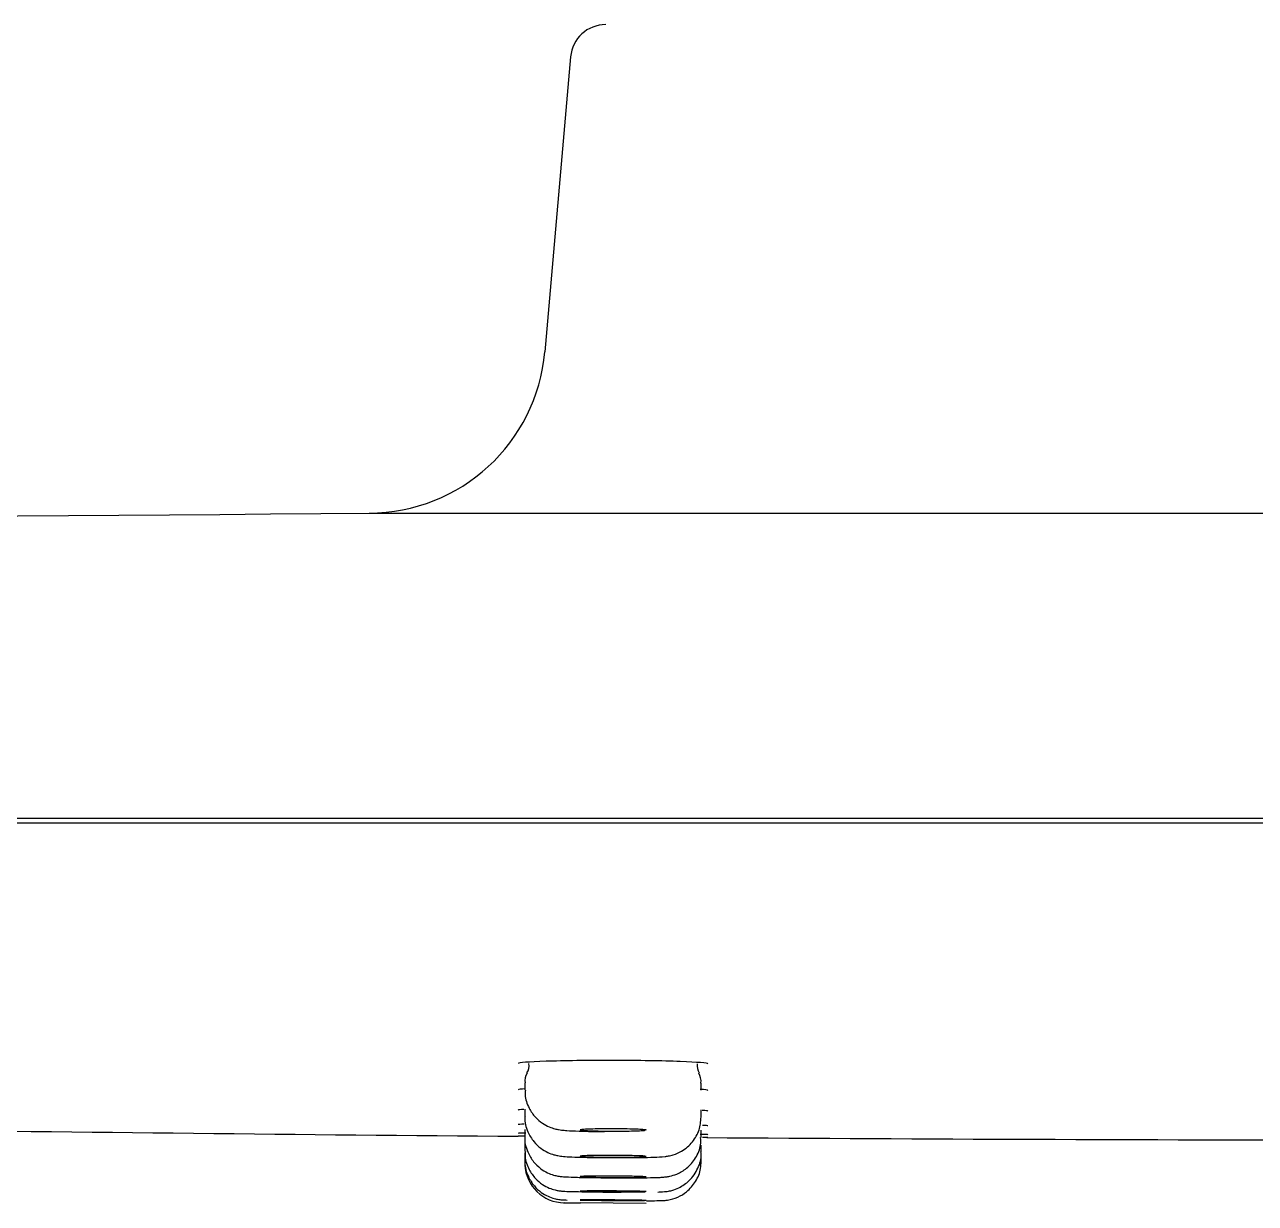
# Model space of a CAD drawing. Header units: millimetres. Extents: x -60 to 7633, y -2614 to 2146.
# Drawn here: x 2699.46 to 2727.36, y -2208.25 to -2181.52 of the extents above; entities that cross this region are included whole.
import ezdxf

# ---------------------------------------------------------------- set-up
doc = ezdxf.new("R2010")
doc.units = ezdxf.units.MM
doc.layers.get('0').update_dxf_attribs({"color": 250})

msp = doc.modelspace()

# ---------------------------------------------------------------- linework, layer by layer
at = {"linetype": 'Continuous'}
for p, q in [((2711.835, -2182.255), (2711.249, -2188.945)), ((2845.099, -2199.524), (2618.499, -2199.524)), ((2625.637, -2199.624), (2838.037, -2199.624)), ((2710.799, -2205.516), (2710.799, -2205.682)), ((2714.799, -2205.686), (2714.799, -2205.524)), ((2710.799, -2206.11), (2710.799, -2206.278)), ((2714.799, -2206.286), (2714.799, -2206.125)), ((2710.81, -2206.729), (2710.649, -2206.728)), ((2710.799, -2206.571), (2710.799, -2206.741)), ((2714.799, -2206.752), (2714.799, -2206.592)), ((2714.949, -2206.759), (2714.827, -2206.758)), ((2710.799, -2206.901), (2710.799, -2207.071)), ((2710.799, -2207.071), (2710.799, -2207.072)), ((2710.799, -2207.099), (2710.799, -2207.27)), ((2714.799, -2207.085), (2714.799, -2206.926)), ((2714.799, -2207.086), (2714.799, -2207.085)), ((2710.799, -2207.27), (2710.799, -2207.336)), ((2714.799, -2207.285), (2714.799, -2207.127)), ((2714.799, -2207.352), (2714.799, -2207.285)), ((2711.672, -2208.236), (2712.058, -2208.238)), ((2712.799, -2208.244), (2711.692, -2208.236)), ((2713.549, -2208.249), (2712.049, -2208.239))]:
    msp.add_line(p, q, dxfattribs=at)
for centre, radius, start, end in [((2712.632, -2182.324), 0.8, 90, 175), ((2707.264, -2188.598), 4, 270.0338, 355.0841), ((2724.166, 31156.668), 33349.27, 269.9710111, 270.0552175), ((2710.572, -2205.124), 0.322, 328.2981, 7.8344), ((2715.009, -2205.128), 0.306, 172.0534, 212.4327), ((2711.095, -2205.462), 0.296, 145.5336, 191.1081), ((2714.45, -2205.481), 0.343, 352.8263, 32.3038), ((2731.021, 348.392), 2555.201, 269.212992, 269.543181), ((2731.75, 404.909), 2611.721, 269.630857, 269.957179), ((2711.699, -2207.336), 0.9, 182.3668, 269.5863)]:
    msp.add_arc(centre, radius, start, end, dxfattribs=at)
for points in [[(2707.313, -2192.612), (2682.955, -2192.764), (2658.118, -2193.186), (2632.801, -2193.879)], [(2710.815, -2205.651), (2710.707, -2205.658), (2710.649, -2205.665), (2710.649, -2205.673)], [(2710.773, -2206.12), (2710.692, -2206.124), (2710.649, -2206.129), (2710.649, -2206.134)], [(2710.786, -2206.454), (2710.697, -2206.457), (2710.649, -2206.46), (2710.649, -2206.464)], [(2710.819, -2206.657), (2710.708, -2206.658), (2710.649, -2206.66), (2710.649, -2206.662)], [(2712.701, -2208.184), (2712.806, -2208.185), (2712.9, -2208.186), (2712.991, -2208.186)], [(2712.814, -2207.993), (2712.874, -2207.994), (2712.93, -2207.994), (2712.984, -2207.994)]]:
    msp.add_open_spline(points, degree=3, dxfattribs=at)
for points, knots in [([(2714.949, -2205.088), (2714.949, -2205.088), (2714.949, -2205.088), (2714.949, -2205.068), (2714.716, -2205.048), (2713.925, -2205.018), (2713.368, -2205.009), (2712.234, -2205.007), (2711.677, -2205.015), (2710.882, -2205.041), (2710.649, -2205.06), (2710.649, -2205.08)], [0.4999295, 0.4999295, 0.4999295, 0.4999295, 0.5, 0.5, 0.625, 0.625, 0.75, 0.75, 0.875, 0.875, 1, 1, 1, 1]), ([(2710.812, -2205.682), (2710.808, -2205.722), (2710.795, -2205.854), (2710.877, -2206.079), (2711.022, -2206.292), (2711.186, -2206.432), (2711.342, -2206.516), (2711.474, -2206.559), (2711.567, -2206.578), (2711.652, -2206.589), (2711.779, -2206.601), (2712.007, -2206.611), (2712.323, -2206.619), (2712.522, -2206.62), (2712.602, -2206.621)], [0, 0, 0, 0, 0.040375, 0.15544, 0.247752, 0.325867, 0.392032, 0.445592, 0.485234, 0.525731, 0.606705, 0.766523, 0.918756, 1, 1, 1, 1]), ([(2714.949, -2205.689), (2714.949, -2205.689), (2714.949, -2205.689), (2714.949, -2205.681), (2714.886, -2205.673), (2714.77, -2205.665)], [0.49993074, 0.49993074, 0.49993074, 0.49993074, 0.5, 0.5, 0.5649509, 0.5649509, 0.5649509, 0.5649509]), ([(2714.949, -2206.157), (2714.949, -2206.157), (2714.949, -2206.157), (2714.949, -2206.152), (2714.904, -2206.147), (2714.822, -2206.141)], [0.49993145, 0.49993145, 0.49993145, 0.49993145, 0.5, 0.5, 0.55457786, 0.55457786, 0.55457786, 0.55457786]), ([(2710.804, -2206.274), (2710.802, -2206.285), (2710.783, -2206.398), (2710.851, -2206.614), (2710.986, -2206.845), (2711.149, -2207), (2711.307, -2207.095), (2711.445, -2207.145), (2711.545, -2207.168), (2711.616, -2207.178), (2711.709, -2207.188), (2711.858, -2207.196), (2712.159, -2207.206), (2712.41, -2207.209), (2712.556, -2207.211)], [0, 0, 0, 0, 0.011274, 0.134309, 0.2313, 0.312635, 0.38154, 0.437976, 0.479181, 0.512102, 0.559418, 0.689214, 0.844905, 1, 1, 1, 1]), ([(2712.556, -2207.211), (2712.563, -2207.211), (2712.696, -2207.213), (2713.018, -2207.213), (2713.419, -2207.211), (2713.761, -2207.202), (2713.902, -2207.197), (2714.052, -2207.177), (2714.189, -2207.144), (2714.392, -2207.055), (2714.608, -2206.869), (2714.769, -2206.588), (2714.786, -2206.398), (2714.794, -2206.289)], [0, 0, 0, 0, 0.007, 0.143195, 0.278145, 0.415432, 0.56182, 0.598712, 0.639103, 0.706184, 0.808798, 0.905732, 1, 1, 1, 1]), ([(2714.949, -2206.491), (2714.949, -2206.491), (2714.949, -2206.491), (2714.949, -2206.488), (2714.907, -2206.484), (2714.828, -2206.481)], [0.49993175, 0.49993175, 0.49993175, 0.49993175, 0.5, 0.5, 0.55304517, 0.55304517, 0.55304517, 0.55304517]), ([(2710.802, -2206.737), (2710.8, -2206.743), (2710.781, -2206.852), (2710.847, -2207.067), (2710.979, -2207.301), (2711.142, -2207.457), (2711.3, -2207.554), (2711.438, -2207.606), (2711.541, -2207.629), (2711.606, -2207.638), (2711.667, -2207.644), (2711.767, -2207.651), (2711.976, -2207.658), (2712.325, -2207.665), (2712.566, -2207.667), (2712.683, -2207.668)], [0, 0, 0, 0, 0.006074, 0.123702, 0.216099, 0.293394, 0.358746, 0.412222, 0.451114, 0.478355, 0.509472, 0.578111, 0.727891, 0.886836, 1, 1, 1, 1]), ([(2713.548, -2206.586), (2713.548, -2206.585), (2713.547, -2206.584), (2713.544, -2206.583), (2713.534, -2206.58), (2713.51, -2206.577), (2713.473, -2206.575), (2713.436, -2206.572), (2713.386, -2206.569), (2713.326, -2206.567), (2713.266, -2206.565), (2713.196, -2206.563), (2713.12, -2206.562), (2713.044, -2206.56), (2712.961, -2206.559), (2712.877, -2206.559), (2712.794, -2206.559), (2712.708, -2206.559), (2712.626, -2206.559), (2712.544, -2206.56), (2712.465, -2206.561), (2712.394, -2206.562), (2712.324, -2206.564), (2712.26, -2206.565), (2712.208, -2206.568), (2712.156, -2206.57), (2712.115, -2206.573), (2712.088, -2206.575), (2712.061, -2206.578), (2712.048, -2206.581), (2712.049, -2206.584), (2712.049, -2206.587), (2712.065, -2206.59), (2712.093, -2206.593), (2712.122, -2206.595), (2712.165, -2206.598), (2712.218, -2206.6), (2712.271, -2206.603), (2712.336, -2206.605), (2712.408, -2206.607), (2712.479, -2206.608), (2712.56, -2206.609), (2712.642, -2206.61), (2712.693, -2206.611), (2712.746, -2206.611), (2712.799, -2206.611)], [0.2501315, 0.2501315, 0.2501315, 0.2501315, 0.2684308, 0.2684308, 0.2684308, 0.3221832, 0.3221832, 0.3221832, 0.3759329, 0.3759329, 0.3759329, 0.4296598, 0.4296598, 0.4296598, 0.4833538, 0.4833538, 0.4833538, 0.5370197, 0.5370197, 0.5370197, 0.5906746, 0.5906746, 0.5906746, 0.6443404, 0.6443404, 0.6443404, 0.6980339, 0.6980339, 0.6980339, 0.7517597, 0.7517597, 0.7517597, 0.8055083, 0.8055083, 0.8055083, 0.8592603, 0.8592603, 0.8592603, 0.9129952, 0.9129952, 0.9129952, 0.9666997, 0.9666997, 0.9666997, 1, 1, 1, 1]), ([(2712.683, -2207.668), (2712.722, -2207.669), (2712.886, -2207.67), (2713.222, -2207.67), (2713.589, -2207.668), (2713.816, -2207.662), (2713.923, -2207.656), (2714.001, -2207.649), (2714.103, -2207.632), (2714.272, -2207.581), (2714.487, -2207.453), (2714.681, -2207.229), (2714.793, -2206.97), (2714.787, -2206.816), (2714.784, -2206.752)], [0, 0, 0, 0, 0.035378, 0.174576, 0.313874, 0.455639, 0.532638, 0.56648, 0.597956, 0.654746, 0.739167, 0.840145, 0.943456, 1, 1, 1, 1]), ([(2712.799, -2206.611), (2712.882, -2206.611), (2712.967, -2206.611), (2713.047, -2206.61), (2713.126, -2206.609), (2713.201, -2206.608), (2713.267, -2206.606), (2713.332, -2206.605), (2713.39, -2206.602), (2713.434, -2206.6), (2713.479, -2206.598), (2713.512, -2206.595), (2713.53, -2206.592)], [0, 0, 0, 0, 0.0536611, 0.0536611, 0.0536611, 0.1073214, 0.1073214, 0.1073214, 0.160994, 0.160994, 0.160994, 0.2146968, 0.2146968, 0.2146968, 0.2146968]), ([(2714.949, -2206.692), (2714.949, -2206.692), (2714.949, -2206.692), (2714.949, -2206.69), (2714.886, -2206.687), (2714.77, -2206.684)], [0.49993177, 0.49993177, 0.49993177, 0.49993177, 0.5, 0.5, 0.56493326, 0.56493326, 0.56493326, 0.56493326]), ([(2710.812, -2207.071), (2710.808, -2207.113), (2710.796, -2207.247), (2710.879, -2207.472), (2711.023, -2207.681), (2711.185, -2207.819), (2711.34, -2207.902), (2711.47, -2207.945), (2711.563, -2207.962), (2711.616, -2207.969), (2711.66, -2207.973), (2711.743, -2207.977), (2711.911, -2207.982), (2712.253, -2207.988), (2712.581, -2207.992), (2712.761, -2207.993), (2712.814, -2207.993)], [0, 0, 0, 0, 0.039145, 0.142204, 0.224962, 0.294775, 0.353364, 0.4004, 0.432838, 0.453486, 0.476384, 0.520635, 0.672939, 0.808675, 0.951563, 1, 1, 1, 1]), ([(2713.811, -2207.992), (2713.858, -2207.991), (2713.906, -2207.99), (2714.032, -2207.977), (2714.151, -2207.953), (2714.328, -2207.887), (2714.553, -2207.731), (2714.73, -2207.468), (2714.812, -2207.219), (2714.793, -2207.102), (2714.79, -2207.083)], [0.419311, 0.419311, 0.419311, 0.419311, 0.5344903, 0.5630034, 0.602366, 0.6598829, 0.755564, 0.8728122, 0.9822829, 1, 1, 1, 1]), ([(2710.808, -2207.268), (2710.804, -2207.29), (2710.787, -2207.409), (2710.86, -2207.628), (2710.997, -2207.85), (2711.159, -2207.999), (2711.315, -2208.089), (2711.451, -2208.138), (2711.554, -2208.159), (2711.614, -2208.166), (2711.645, -2208.169), (2711.673, -2208.17), (2711.705, -2208.171), (2711.737, -2208.172), (2711.757, -2208.173)], [0, 0, 0, 0, 0.0207067, 0.1308734, 0.2182877, 0.2916766, 0.3534145, 0.4034922, 0.4404472, 0.4605597, 0.4742981, 0.4927808, 0.5320447, 0.5820041, 0.5820041, 0.5820041, 0.5820041]), ([(2713.548, -2207.185), (2713.548, -2207.184), (2713.547, -2207.183), (2713.543, -2207.183), (2713.534, -2207.18), (2713.51, -2207.178), (2713.473, -2207.175), (2713.436, -2207.173), (2713.386, -2207.171), (2713.326, -2207.169), (2713.266, -2207.167), (2713.196, -2207.166), (2713.12, -2207.164), (2713.044, -2207.163), (2712.961, -2207.162), (2712.877, -2207.162), (2712.794, -2207.161), (2712.708, -2207.161), (2712.626, -2207.161), (2712.544, -2207.161), (2712.465, -2207.162), (2712.394, -2207.163), (2712.324, -2207.164), (2712.26, -2207.165), (2712.208, -2207.167), (2712.156, -2207.169), (2712.115, -2207.171), (2712.088, -2207.173), (2712.061, -2207.175), (2712.048, -2207.177), (2712.049, -2207.18), (2712.049, -2207.182), (2712.065, -2207.184), (2712.093, -2207.187), (2712.122, -2207.189), (2712.165, -2207.191), (2712.218, -2207.193), (2712.271, -2207.195), (2712.336, -2207.197), (2712.408, -2207.198), (2712.479, -2207.2), (2712.56, -2207.201), (2712.642, -2207.202), (2712.693, -2207.202), (2712.746, -2207.203), (2712.799, -2207.203)], [0.2501288, 0.2501288, 0.2501288, 0.2501288, 0.2684465, 0.2684465, 0.2684465, 0.3221804, 0.3221804, 0.3221804, 0.375916, 0.375916, 0.375916, 0.4296394, 0.4296394, 0.4296394, 0.4833423, 0.4833423, 0.4833423, 0.5370254, 0.5370254, 0.5370254, 0.5906981, 0.5906981, 0.5906981, 0.6443746, 0.6443746, 0.6443746, 0.6980669, 0.6980669, 0.6980669, 0.7517804, 0.7517804, 0.7517804, 0.8055108, 0.8055108, 0.8055108, 0.859247, 0.859247, 0.859247, 0.912975, 0.912975, 0.912975, 0.9666847, 0.9666847, 0.9666847, 1, 1, 1, 1]), ([(2712.799, -2207.203), (2712.882, -2207.203), (2712.967, -2207.203), (2713.047, -2207.203), (2713.126, -2207.202), (2713.201, -2207.201), (2713.267, -2207.2), (2713.332, -2207.199), (2713.39, -2207.197), (2713.434, -2207.196), (2713.479, -2207.194), (2713.512, -2207.192), (2713.53, -2207.19)], [0, 0, 0, 0, 0.0536746, 0.0536746, 0.0536746, 0.1073489, 0.1073489, 0.1073489, 0.1610289, 0.1610289, 0.1610289, 0.2147272, 0.2147272, 0.2147272, 0.2147272]), ([(2713.559, -2208.188), (2713.63, -2208.188), (2713.784, -2208.188), (2713.87, -2208.187), (2713.939, -2208.185), (2713.979, -2208.182), (2714.089, -2208.169), (2714.268, -2208.118), (2714.493, -2207.979), (2714.682, -2207.76), (2714.793, -2207.501), (2714.787, -2207.348), (2714.784, -2207.285)], [0.2994191, 0.2994191, 0.2994191, 0.2994191, 0.3915476, 0.5306506, 0.5527788, 0.5688021, 0.5899632, 0.6680753, 0.7433134, 0.8431802, 0.9450076, 1, 1, 1, 1]), ([(2713.548, -2207.651), (2713.548, -2207.65), (2713.547, -2207.649), (2713.543, -2207.649), (2713.534, -2207.647), (2713.51, -2207.645), (2713.473, -2207.643), (2713.436, -2207.641), (2713.386, -2207.64), (2713.326, -2207.638), (2713.266, -2207.637), (2713.196, -2207.635), (2713.12, -2207.634), (2713.044, -2207.633), (2712.961, -2207.632), (2712.877, -2207.631), (2712.794, -2207.631), (2712.708, -2207.63), (2712.626, -2207.63), (2712.544, -2207.63), (2712.465, -2207.631), (2712.394, -2207.631), (2712.324, -2207.632), (2712.26, -2207.633), (2712.208, -2207.634), (2712.156, -2207.635), (2712.115, -2207.636), (2712.088, -2207.638), (2712.061, -2207.639), (2712.048, -2207.641), (2712.049, -2207.643), (2712.049, -2207.645), (2712.065, -2207.646), (2712.093, -2207.648), (2712.122, -2207.65), (2712.165, -2207.652), (2712.218, -2207.653), (2712.271, -2207.655), (2712.336, -2207.657), (2712.408, -2207.658), (2712.479, -2207.659), (2712.56, -2207.66), (2712.642, -2207.661), (2712.693, -2207.662), (2712.746, -2207.662), (2712.799, -2207.662)], [0.2501287, 0.2501287, 0.2501287, 0.2501287, 0.2684665, 0.2684665, 0.2684665, 0.3221861, 0.3221861, 0.3221861, 0.3759095, 0.3759095, 0.3759095, 0.4296282, 0.4296282, 0.4296282, 0.4833359, 0.4833359, 0.4833359, 0.5370313, 0.5370313, 0.5370313, 0.5907183, 0.5907183, 0.5907183, 0.6444047, 0.6444047, 0.6444047, 0.6980984, 0.6980984, 0.6980984, 0.7518039, 0.7518039, 0.7518039, 0.8055208, 0.8055208, 0.8055208, 0.8592437, 0.8592437, 0.8592437, 0.9129645, 0.9129645, 0.9129645, 0.9666761, 0.9666761, 0.9666761, 1, 1, 1, 1]), ([(2712.799, -2207.662), (2712.882, -2207.663), (2712.968, -2207.663), (2713.047, -2207.663), (2713.126, -2207.663), (2713.201, -2207.662), (2713.267, -2207.661), (2713.332, -2207.661), (2713.39, -2207.66), (2713.434, -2207.658), (2713.479, -2207.657), (2713.512, -2207.656), (2713.53, -2207.654)], [0, 0, 0, 0, 0.0536863, 0.0536863, 0.0536863, 0.1073726, 0.1073726, 0.1073726, 0.1610603, 0.1610603, 0.1610603, 0.2147572, 0.2147572, 0.2147572, 0.2147572]), ([(2713.548, -2207.983), (2713.548, -2207.983), (2713.547, -2207.982), (2713.543, -2207.982), (2713.534, -2207.981), (2713.51, -2207.979), (2713.473, -2207.978), (2713.436, -2207.977), (2713.386, -2207.975), (2713.326, -2207.974), (2713.266, -2207.973), (2713.196, -2207.972), (2713.12, -2207.971), (2713.044, -2207.97), (2712.961, -2207.969), (2712.877, -2207.968), (2712.794, -2207.968), (2712.708, -2207.967), (2712.626, -2207.967), (2712.544, -2207.967), (2712.465, -2207.967), (2712.394, -2207.967), (2712.323, -2207.967), (2712.26, -2207.968), (2712.208, -2207.968), (2712.156, -2207.969), (2712.115, -2207.97), (2712.088, -2207.971), (2712.061, -2207.971), (2712.048, -2207.973), (2712.049, -2207.974), (2712.049, -2207.975), (2712.065, -2207.976), (2712.093, -2207.977), (2712.122, -2207.979), (2712.165, -2207.98), (2712.218, -2207.981), (2712.271, -2207.983), (2712.336, -2207.984), (2712.408, -2207.985), (2712.479, -2207.986), (2712.56, -2207.987), (2712.642, -2207.988), (2712.693, -2207.988), (2712.746, -2207.989), (2712.799, -2207.989)], [0.2501306, 0.2501306, 0.2501306, 0.2501306, 0.268488, 0.268488, 0.268488, 0.3221977, 0.3221977, 0.3221977, 0.3759112, 0.3759112, 0.3759112, 0.4296245, 0.4296245, 0.4296245, 0.4833338, 0.4833338, 0.4833338, 0.5370369, 0.5370369, 0.5370369, 0.5907344, 0.5907344, 0.5907344, 0.6444294, 0.6444294, 0.6444294, 0.6981261, 0.6981261, 0.6981261, 0.7518277, 0.7518277, 0.7518277, 0.8055356, 0.8055356, 0.8055356, 0.8592482, 0.8592482, 0.8592482, 0.9129619, 0.9129619, 0.9129619, 0.9666728, 0.9666728, 0.9666728, 1, 1, 1, 1]), ([(2712.799, -2208.172), (2712.715, -2208.172), (2712.629, -2208.171), (2712.55, -2208.171), (2712.471, -2208.17), (2712.396, -2208.17), (2712.33, -2208.17), (2712.264, -2208.17), (2712.207, -2208.17), (2712.163, -2208.17), (2712.118, -2208.17), (2712.085, -2208.171), (2712.067, -2208.171), (2712.055, -2208.171), (2712.049, -2208.172), (2712.049, -2208.172)], [0, 0, 0, 0, 0.0537025, 0.0537025, 0.0537025, 0.1074052, 0.1074052, 0.1074052, 0.1611064, 0.1611064, 0.1611064, 0.2148069, 0.2148069, 0.2148069, 0.2501338, 0.2501338, 0.2501338, 0.2501338]), ([(2712.054, -2208.173), (2712.063, -2208.174), (2712.088, -2208.174), (2712.124, -2208.175), (2712.161, -2208.176), (2712.211, -2208.177), (2712.271, -2208.178), (2712.331, -2208.178), (2712.401, -2208.179), (2712.477, -2208.18), (2712.553, -2208.181), (2712.636, -2208.181), (2712.72, -2208.182), (2712.803, -2208.183), (2712.889, -2208.183), (2712.971, -2208.184), (2713.053, -2208.184), (2713.132, -2208.185), (2713.203, -2208.185), (2713.274, -2208.185), (2713.337, -2208.185), (2713.389, -2208.185), (2713.441, -2208.185), (2713.482, -2208.184), (2713.509, -2208.184)], [0.2685085, 0.2685085, 0.2685085, 0.2685085, 0.3222124, 0.3222124, 0.3222124, 0.3759189, 0.3759189, 0.3759189, 0.429627, 0.429627, 0.429627, 0.4833352, 0.4833352, 0.4833352, 0.5370418, 0.5370418, 0.5370418, 0.5907459, 0.5907459, 0.5907459, 0.6444476, 0.6444476, 0.6444476, 0.6981481, 0.6981481, 0.6981481, 0.6981481]), ([(2712.799, -2207.989), (2712.882, -2207.989), (2712.968, -2207.99), (2713.047, -2207.99), (2713.126, -2207.99), (2713.201, -2207.99), (2713.267, -2207.99), (2713.333, -2207.989), (2713.39, -2207.989), (2713.434, -2207.988), (2713.479, -2207.987), (2713.512, -2207.986), (2713.53, -2207.985)], [0, 0, 0, 0, 0.0536958, 0.0536958, 0.0536958, 0.1073917, 0.1073917, 0.1073917, 0.1610867, 0.1610867, 0.1610867, 0.2147845, 0.2147845, 0.2147845, 0.2147845]), ([(2713.549, -2208.183), (2713.549, -2208.183), (2713.548, -2208.183), (2713.548, -2208.183), (2713.548, -2208.182), (2713.532, -2208.181), (2713.504, -2208.181), (2713.475, -2208.18), (2713.432, -2208.179), (2713.379, -2208.178), (2713.326, -2208.177), (2713.261, -2208.177), (2713.189, -2208.176), (2713.118, -2208.175), (2713.037, -2208.174), (2712.955, -2208.173), (2712.904, -2208.173), (2712.851, -2208.173), (2712.799, -2208.172)], [0.750179, 0.750179, 0.750179, 0.750179, 0.7518492, 0.7518492, 0.7518492, 0.8055523, 0.8055523, 0.8055523, 0.859258, 0.859258, 0.859258, 0.9129658, 0.9129658, 0.9129658, 0.9666741, 0.9666741, 0.9666741, 1, 1, 1, 1])]:
    msp.add_open_spline(points, degree=3, knots=knots, dxfattribs=at)

doc.saveas('drawing.dxf')
